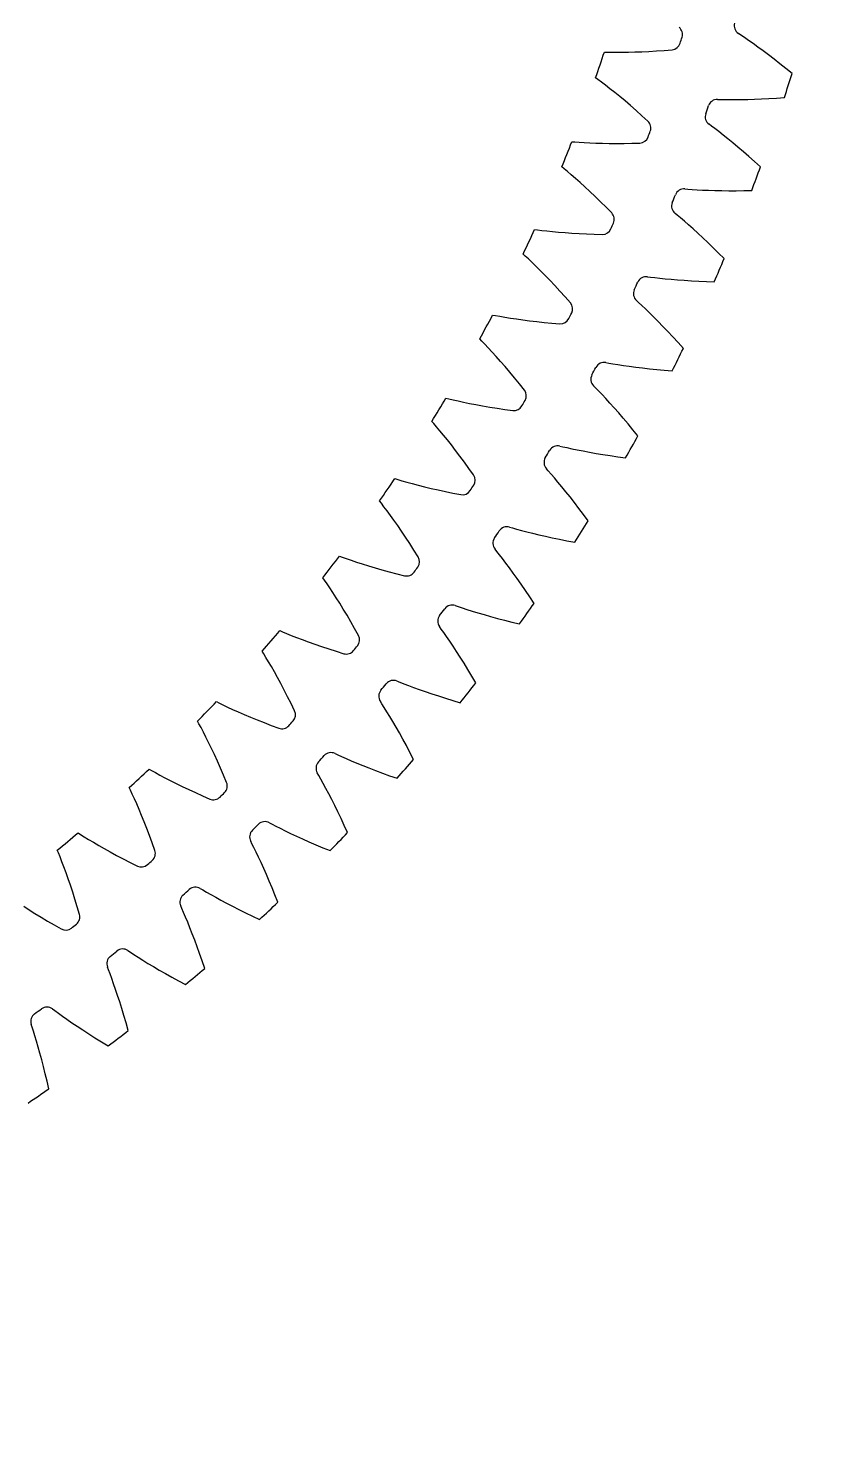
# Model space of a CAD drawing. Header units: millimetres. Extents: x -107 to 107, y -107 to 107.
# Drawn here: x 21.8 to 53.6, y -77.9 to -21.2 of the extents above; entities that cross this region are included whole.
import ezdxf

# ---------------------------------------------------------------- set-up
doc = ezdxf.new("R2010")
doc.units = ezdxf.units.MM

msp = doc.modelspace()

# ---------------------------------------------------------------- linework, layer by layer
at = {"layer": 'outer'}
msp.add_circle((0, 0), 107.079107, dxfattribs=at)
at = {"layer": 'thin_ring_external'}
for p, q in [((50.690843, -21.534242), (50.593321, -21.466889)), ((50.833879, -21.631168), (50.690843, -21.534242)), ((51.000506, -21.746059), (50.833879, -21.631168)), ((51.184299, -21.875235), (51.000506, -21.746059)), ((51.381773, -22.016866), (51.184299, -21.875235)), ((51.590665, -22.169864), (51.381773, -22.016866)), ((51.80936, -22.333519), (51.590665, -22.169864)), ((52.036627, -22.50734), (51.80936, -22.333519)), ((52.27149, -22.69097), (52.036627, -22.50734)), ((52.513148, -22.884145), (52.27149, -22.69097)), ((52.760927, -23.086664), (52.513148, -22.884145)), ((49.749269, -24.133979), (49.867785, -24.134995)), ((49.867785, -24.134995), (50.040542, -24.138007)), ((50.040542, -24.138007), (50.242929, -24.139898)), ((50.242929, -24.139898), (50.467577, -24.139981)), ((50.467577, -24.139981), (50.710579, -24.137747)), ((50.710579, -24.137747), (50.969461, -24.132786)), ((50.969461, -24.132786), (51.242492, -24.124746)), ((51.242492, -24.124746), (51.528382, -24.113324)), ((51.528382, -24.113324), (51.82613, -24.098249)), ((51.82613, -24.098249), (52.134926, -24.079276)), ((52.134926, -24.079276), (52.454104, -24.056182)), ((49.496634, -25.211406), (49.402678, -25.139162)), ((49.634534, -25.31551), (49.496634, -25.211406)), ((49.795077, -25.438759), (49.634534, -25.31551)), ((49.972035, -25.577151), (49.795077, -25.438759)), ((50.162019, -25.72868), (49.972035, -25.577151)), ((50.362827, -25.892145), (50.162019, -25.72868)), ((50.57288, -26.066754), (50.362827, -25.892145)), ((50.790976, -26.251952), (50.57288, -26.066754)), ((51.016156, -26.447334), (50.790976, -26.251952)), ((51.247635, -26.652597), (51.016156, -26.447334)), ((51.48475, -26.867503), (51.247635, -26.652597)), ((48.423544, -27.759675), (48.541853, -27.766742)), ((48.541853, -27.766742), (48.714231, -27.778571)), ((48.714231, -27.778571), (48.916258, -27.790793)), ((48.916258, -27.790793), (49.140608, -27.802347)), ((49.140608, -27.802347), (49.383408, -27.812524)), ((49.383408, -27.812524), (49.642205, -27.820787)), ((49.642205, -27.820787), (49.91529, -27.826699)), ((49.91529, -27.826699), (50.201391, -27.82989)), ((50.201391, -27.82989), (50.49952, -27.830038)), ((50.49952, -27.830038), (50.808882, -27.826857)), ((50.808882, -27.826857), (51.128823, -27.82009)), ((48.116224, -28.822798), (48.02608, -28.74585)), ((48.248629, -28.933807), (48.116224, -28.822798)), ((48.402669, -29.065092), (48.248629, -28.933807)), ((48.57233, -29.21234), (48.402669, -29.065092)), ((48.754329, -29.373372), (48.57233, -29.21234)), ((48.946529, -29.546877), (48.754329, -29.373372)), ((49.147392, -29.731983), (48.946529, -29.546877)), ((49.355747, -29.928075), (49.147392, -29.731983)), ((49.570657, -30.134701), (49.355747, -29.928075)), ((49.791353, -30.351515), (49.570657, -30.134701)), ((50.017186, -30.578248), (49.791353, -30.351515)), ((46.914418, -31.31295), (47.032212, -31.326048)), ((47.032212, -31.326048), (47.203761, -31.346664)), ((47.203761, -31.346664), (47.404901, -31.369186)), ((47.404901, -31.369186), (47.628368, -31.392179)), ((47.628368, -31.392179), (47.870331, -31.414741)), ((47.870331, -31.414741), (48.128369, -31.436208)), ((48.128369, -31.436208), (48.400796, -31.456056)), ((48.400796, -31.456056), (48.686361, -31.473851)), ((48.686361, -31.473851), (48.984093, -31.489221)), ((48.984093, -31.489221), (49.293214, -31.50184)), ((49.293214, -31.50184), (49.613084, -31.511419)), ((46.553216, -32.358993), (46.467118, -32.277543)), ((46.67978, -32.476618), (46.553216, -32.358993)), ((46.826915, -32.615598), (46.67978, -32.476618)), ((46.988836, -32.771316), (46.826915, -32.615598)), ((47.162376, -32.941431), (46.988836, -32.771316)), ((47.345465, -33.124524), (47.162376, -32.941431)), ((47.536615, -33.319645), (47.345465, -33.124524)), ((47.734685, -33.52612), (47.536615, -33.319645)), ((47.938765, -33.74345), (47.734685, -33.52612)), ((48.148102, -33.97125), (47.938765, -33.74345)), ((48.362063, -34.209218), (48.148102, -33.97125)), ((45.225829, -34.784532), (45.3428, -34.803628)), ((45.3428, -34.803628), (45.513073, -34.832976)), ((45.513073, -34.832976), (45.7128, -34.865739)), ((45.7128, -34.865739), (45.934801, -34.900113)), ((45.934801, -34.900113), (46.175297, -34.935)), ((46.175297, -34.935), (46.431902, -34.969614)), ((46.431902, -34.969614), (46.702961, -35.003347)), ((46.702961, -35.003347), (46.987244, -35.0357)), ((46.987244, -35.0357), (47.283803, -35.066253)), ((47.283803, -35.066253), (47.591877, -35.094639)), ((47.591877, -35.094639), (47.91084, -35.120538)), ((44.811685, -35.810768), (44.729859, -35.725028)), ((44.932078, -35.934702), (44.811685, -35.810768)), ((45.071926, -36.081014), (44.932078, -35.934702)), ((45.225684, -36.244796), (45.071926, -36.081014)), ((45.390311, -36.423551), (45.225684, -36.244796)), ((45.563813, -36.615753), (45.390311, -36.423551)), ((45.744751, -36.820379), (45.563813, -36.615753)), ((45.932019, -37.036699), (45.744751, -36.820379)), ((46.124736, -37.264166), (45.932019, -37.036699)), ((46.322169, -37.502357), (46.124736, -37.264166)), ((46.5237, -37.750941), (46.322169, -37.502357)), ((43.362181, -38.165366), (43.478024, -38.190409)), ((43.478024, -38.190409), (43.646576, -38.228414)), ((43.646576, -38.228414), (43.84437, -38.271332)), ((43.84437, -38.271332), (44.064327, -38.316997)), ((44.064327, -38.316997), (44.302727, -38.364118)), ((44.302727, -38.364118), (44.557231, -38.41179)), ((44.557231, -38.41179), (44.826213, -38.459319)), ((44.826213, -38.459319), (45.108474, -38.506145)), ((45.108474, -38.506145), (45.403086, -38.5518)), ((45.403086, -38.5518), (45.709308, -38.59588)), ((42.896177, -39.169117), (42.818836, -39.079311)), ((45.709308, -38.59588), (46.026533, -38.638032)), ((43.010085, -39.299037), (42.896177, -39.169117)), ((43.142279, -39.452298), (43.010085, -39.299037)), ((43.287474, -39.623718), (43.142279, -39.452298)), ((43.442759, -39.810645), (43.287474, -39.623718)), ((43.606221, -40.011455), (43.442759, -39.810645)), ((43.776474, -40.225054), (43.606221, -40.011455)), ((43.952453, -40.450654), (43.776474, -40.225054)), ((44.133304, -40.687664), (43.952453, -40.450654)), ((44.318317, -40.935626), (44.133304, -40.687664)), ((44.506892, -41.194175), (44.318317, -40.935626)), ((41.328336, -41.446631), (41.44275, -41.477556)), ((41.44275, -41.477556), (41.609142, -41.524117)), ((41.609142, -41.524117), (41.804486, -41.577079)), ((41.804486, -41.577079), (42.021824, -41.633915)), ((42.021824, -41.633915), (42.257508, -41.693148)), ((42.257508, -41.693148), (42.509245, -41.753753)), ((42.509245, -41.753753), (42.775449, -41.814954)), ((42.775449, -41.814954), (43.054951, -41.876132)), ((43.054951, -41.876132), (43.346848, -41.936771)), ((43.346848, -41.936771), (43.65042, -41.996429)), ((40.811689, -42.425278), (40.739033, -42.33164)), ((40.918814, -42.560844), (40.811689, -42.425278)), ((43.65042, -41.996429), (43.965078, -42.054723)), ((41.04301, -42.720655), (40.918814, -42.560844)), ((41.179263, -42.899266), (41.04301, -42.720655)), ((41.324801, -43.093878), (41.179263, -42.899266)), ((41.477796, -43.302773), (41.324801, -43.093878)), ((41.63692, -43.524786), (41.477796, -43.302773)), ((41.801151, -43.759077), (41.63692, -43.524786)), ((41.969663, -44.005012), (41.801151, -43.759077)), ((42.141774, -44.262098), (41.969663, -44.005012)), ((39.129601, -44.619766), (39.242287, -44.656493)), ((39.242287, -44.656493), (39.406084, -44.71149)), ((39.406084, -44.71149), (39.598469, -44.774357)), ((39.598469, -44.774357), (39.812622, -44.842216)), ((42.316902, -44.529938), (42.141774, -44.262098)), ((39.812622, -44.842216), (40.044974, -44.913406)), ((40.044974, -44.913406), (40.293288, -44.986785)), ((40.293288, -44.986785), (40.55602, -45.061499)), ((40.55602, -45.061499), (40.832033, -45.136869)), ((40.832033, -45.136869), (41.120453, -45.212333)), ((41.120453, -45.212333), (41.420583, -45.287414)), ((41.420583, -45.287414), (41.731854, -45.361699)), ((38.563658, -45.570756), (38.495878, -45.47353)), ((38.663721, -45.711616), (38.563658, -45.570756)), ((38.779595, -45.87756), (38.663721, -45.711616)), ((38.90655, -46.062894), (38.779595, -45.87756)), ((39.041961, -46.264684), (38.90655, -46.062894)), ((39.18409, -46.481118), (39.041961, -46.264684)), ((39.331671, -46.710967), (39.18409, -46.481118)), ((39.483724, -46.953338), (39.331671, -46.710967)), ((39.63946, -47.207556), (39.483724, -46.953338)), ((39.798219, -47.473095), (39.63946, -47.207556)), ((39.959442, -47.749528), (39.798219, -47.473095)), ((36.771713, -47.676493), (36.882376, -47.718926)), ((36.882376, -47.718926), (37.043151, -47.782215)), ((37.043151, -47.782215), (37.232075, -47.854823)), ((37.232075, -47.854823), (37.442484, -47.933529)), ((37.442484, -47.933529), (37.670897, -48.016489)), ((37.670897, -48.016489), (37.915141, -48.102452)), ((37.915141, -48.102452), (38.173715, -48.190484)), ((38.173715, -48.190484), (38.44552, -48.279849)), ((36.157949, -48.597345), (36.095222, -48.496785)), ((36.25069, -48.74313), (36.157949, -48.597345)), ((36.357939, -48.914775), (36.25069, -48.74313)), ((38.44552, -48.279849), (38.72971, -48.369941)), ((38.72971, -48.369941), (39.025615, -48.460249)), ((39.025615, -48.460249), (39.332688, -48.550331)), ((36.475265, -49.10635), (36.357939, -48.914775)), ((36.600196, -49.31479), (36.475265, -49.10635)), ((36.731089, -49.5382), (36.600196, -49.31479)), ((36.866741, -49.775284), (36.731089, -49.5382)), ((37.00622, -50.025103), (36.866741, -49.775284)), ((37.148772, -50.286942), (37.00622, -50.025103)), ((37.293765, -50.56024), (37.148772, -50.286942)), ((34.260821, -50.608838), (34.369173, -50.656866)), ((34.369173, -50.656866), (34.526508, -50.728281)), ((34.526508, -50.728281), (34.711478, -50.810441)), ((34.711478, -50.810441), (34.917593, -50.899788)), ((34.917593, -50.899788), (35.141473, -50.994303)), ((35.141473, -50.994303), (35.381008, -51.092625)), ((37.440663, -50.844545), (37.293765, -50.56024)), ((33.600839, -51.49715), (33.543329, -51.393518)), ((33.686015, -51.64748), (33.600839, -51.49715)), ((35.381008, -51.092625), (35.634751, -51.193746)), ((35.634751, -51.193746), (35.901638, -51.296872)), ((35.901638, -51.296872), (36.180857, -51.401358)), ((36.180857, -51.401358), (36.471765, -51.506657)), ((36.471765, -51.506657), (36.773837, -51.6123)), ((33.78436, -51.824377), (33.686015, -51.64748)), ((33.891751, -52.021693), (33.78436, -51.824377)), ((34.005876, -52.23624), (33.891751, -52.021693)), ((34.125191, -52.466041), (34.005876, -52.23624)), ((34.24856, -52.709743), (34.125191, -52.466041)), ((34.375101, -52.966358), (34.24856, -52.709743)), ((34.504097, -53.235134), (34.375101, -52.966358)), ((34.634947, -53.515479), (34.504097, -53.235134)), ((31.603478, -53.40915), (31.709236, -53.462648)), ((31.709236, -53.462648), (31.862719, -53.542003)), ((31.862719, -53.542003), (32.043253, -53.633501)), ((32.043253, -53.633501), (32.244537, -53.733256)), ((32.244537, -53.733256), (32.463299, -53.839079)), ((32.463299, -53.839079), (32.697501, -53.949504)), ((34.767136, -53.806914), (34.634947, -53.515479)), ((30.898999, -54.262604), (30.846855, -54.156171)), ((30.976388, -54.417087), (30.898999, -54.262604)), ((31.065573, -54.598775), (30.976388, -54.417087)), ((32.697501, -53.949504), (32.945749, -54.063448)), ((32.945749, -54.063448), (33.207023, -54.180068)), ((33.207023, -54.180068), (33.480543, -54.298674)), ((33.480543, -54.298674), (33.765694, -54.41869)), ((33.765694, -54.41869), (34.061978, -54.539619)), ((31.162748, -54.801317), (31.065573, -54.598775)), ((31.26577, -55.021412), (31.162748, -54.801317)), ((31.373194, -55.257006), (31.26577, -55.021412)), ((31.483959, -55.506688), (31.373194, -55.257006)), ((31.597233, -55.76943), (31.483959, -55.506688)), ((28.806616, -56.070123), (28.909504, -56.128952)), ((28.909504, -56.128952), (29.058735, -56.216041)), ((31.712336, -56.044442), (31.597233, -55.76943)), ((31.828701, -56.331103), (31.712336, -56.044442)), ((29.058735, -56.216041), (29.234361, -56.316637)), ((29.234361, -56.316637), (29.430289, -56.426539)), ((29.430289, -56.426539), (29.643362, -56.543395)), ((29.643362, -56.543395), (29.871621, -56.665634)), ((29.871621, -56.665634), (30.113727, -56.792106)), ((31.945837, -56.628907), (31.828701, -56.331103)), ((28.059477, -56.886493), (28.012836, -56.777537)), ((28.128877, -57.044727), (28.059477, -56.886493)), ((28.208669, -57.230731), (28.128877, -57.044727)), ((28.295376, -57.43797), (28.208669, -57.230731)), ((30.113727, -56.792106), (30.368705, -56.921914)), ((30.368705, -56.921914), (30.635812, -57.054331)), ((30.635812, -57.054331), (30.914463, -57.188751)), ((30.914463, -57.188751), (31.204186, -57.324651)), ((28.387024, -57.663039), (28.295376, -57.43797)), ((28.48228, -57.90381), (28.387024, -57.663039)), ((28.580151, -58.158823), (28.48228, -57.90381)), ((28.679861, -58.427006), (28.580151, -58.158823)), ((25.877531, -58.584816), (25.977281, -58.648822)), ((25.977281, -58.648822), (26.12187, -58.743417)), ((26.12187, -58.743417), (26.292131, -58.85285)), ((26.292131, -58.85285), (26.482192, -58.972613)), ((28.780772, -58.707537), (28.679861, -58.427006)), ((28.882348, -58.999765), (28.780772, -58.707537)), ((25.089683, -59.361972), (25.048666, -59.250776)), ((25.150912, -59.523543), (25.089683, -59.361972)), ((25.221102, -59.713378), (25.150912, -59.523543)), ((26.482192, -58.972613), (26.68902, -59.100195)), ((26.68902, -59.100195), (26.910739, -59.23393)), ((26.910739, -59.23393), (27.146072, -59.372599)), ((27.146072, -59.372599), (27.394089, -59.515257)), ((27.394089, -59.515257), (27.654087, -59.661141)), ((28.984125, -59.303162), (28.882348, -58.999765)), ((25.297115, -59.924775), (25.221102, -59.713378)), ((25.377152, -60.154229), (25.297115, -59.924775)), ((27.654087, -59.661141), (27.925511, -59.809613)), ((27.925511, -59.809613), (28.207917, -59.960129)), ((25.459988, -60.399551), (25.377152, -60.154229)), ((25.544711, -60.659228), (25.459988, -60.399551)), ((25.630597, -60.932152), (25.544711, -60.659228)), ((22.823865, -60.946668), (22.920217, -61.015684)), ((22.920217, -61.015684), (23.059787, -61.117538)), ((23.059787, -61.117538), (23.224238, -61.235522)), ((23.224238, -61.235522), (23.407936, -61.364833)), ((25.717053, -61.21747), (25.630597, -60.932152)), ((25.803575, -61.514504), (25.717053, -61.21747)), ((21.997362, -61.682582), (21.962077, -61.569437)), ((22.050262, -61.847069), (21.997362, -61.682582)), ((23.407936, -61.364833), (23.60798, -61.50281)), ((23.60798, -61.50281), (23.822582, -61.647692)), ((23.822582, -61.647692), (24.050527, -61.798196)), ((24.050527, -61.798196), (24.290936, -61.953332)), ((25.889728, -61.822701), (25.803575, -61.514504)), ((22.110668, -62.040241), (22.050262, -61.847069)), ((22.175787, -62.255243), (22.110668, -62.040241)), ((22.244003, -62.488484), (22.175787, -62.255243)), ((24.290936, -61.953332), (24.543145, -62.112301)), ((24.543145, -62.112301), (24.806635, -62.274438)), ((24.806635, -62.274438), (25.080987, -62.439178)), ((22.314206, -62.737716), (22.244003, -62.488484)), ((22.385559, -63.00138), (22.314206, -62.737716)), ((22.457397, -63.278334), (22.385559, -63.00138)), ((22.529172, -63.567694), (22.457397, -63.278334)), ((22.600414, -63.868758), (22.529172, -63.567694)), ((22.670717, -64.180953), (22.600414, -63.868758))]:
    msp.add_line(p, q, dxfattribs=at)
for centre, radius, start, end in [((50.796826, -21.151912), 0.375, 163.771799, 237.133759), ((-21.875, 0), 78.125, 342.066128, 342.811921), ((49.73451, -24.508688), 0.375, 87.74429, 161.10625), ((49.622001, -24.834987), 0.375, 160.844969, 234.206929), ((-21.875, 0), 75.3125, 340.844969, 341.10625), ((-21.875, 0), 78.125, 339.139299, 339.885091), ((48.389671, -28.133142), 0.375, 84.817461, 158.179421), ((48.260648, -28.45327), 0.375, 157.91814, 231.2801), ((-21.875, 0), 75.3125, 337.91814, 338.179421), ((-21.875, 0), 78.125, 336.21247, 336.958262), ((-21.875, 0), 75.3125, 334.991311, 335.252592), ((46.86152, -31.6842), 0.375, 81.890632, 155.252592), ((46.716319, -31.997322), 0.375, 154.991311, 228.353271), ((-21.875, 0), 78.125, 333.28564, 334.031433), ((-21.875, 0), 75.3125, 332.064482, 332.325762), ((45.154043, -35.152597), 0.375, 78.963802, 152.325762), ((44.993043, -35.457897), 0.375, 152.064482, 225.426442), ((-21.875, 0), 78.125, 330.358811, 331.104604), ((-21.875, 0), 75.3125, 329.137652, 329.398933), ((43.271695, -38.529285), 0.375, 76.036973, 149.398933), ((43.095316, -38.825966), 0.375, 149.137652, 222.499612), ((-21.875, 0), 78.125, 327.431982, 328.177774), ((41.028089, -42.092743), 0.375, 146.210823, 219.572783), ((-21.875, 0), 75.3125, 326.210823, 326.472104), ((41.219386, -41.805455), 0.375, 73.110144, 146.472104), ((-21.875, 0), 75.3125, 323.283994, 323.545275), ((39.002472, -44.972559), 0.375, 70.183314, 143.545275), ((-21.875, 0), 78.125, 324.505153, 325.250945), ((38.796755, -45.249704), 0.375, 143.283994, 216.645954), ((36.407136, -48.288615), 0.375, 140.357164, 213.719125), ((-21.875, 0), 75.3125, 320.357164, 320.618445), ((36.626735, -48.022335), 0.375, 67.256485, 140.618445), ((-21.875, 0), 78.125, 321.578323, 322.324116), ((33.865465, -51.201545), 0.375, 137.430335, 210.792295), ((-21.875, 0), 75.3125, 317.430335, 317.691616), ((34.098374, -50.946826), 0.375, 64.329656, 137.691616), ((-21.875, 0), 78.125, 318.651494, 319.397286), ((31.178373, -53.980897), 0.375, 134.503506, 207.865466), ((-21.875, 0), 75.3125, 314.503506, 314.764787), ((31.423985, -53.738402), 0.375, 61.402827, 134.764787), ((-21.875, 0), 78.125, 315.724665, 316.470457), ((-21.875, 0), 75.3125, 311.576677, 311.837958), ((28.610545, -56.389781), 0.375, 58.475997, 131.837958), ((28.352871, -56.619419), 0.375, 131.576677, 204.938637), ((-21.875, 0), 78.125, 312.797835, 313.543628), ((25.396331, -59.110227), 0.375, 128.649847, 202.011807), ((-21.875, 0), 75.3125, 308.649847, 308.911128), ((25.665393, -58.894046), 0.375, 55.549168, 128.911128), ((-21.875, 0), 78.125, 309.871006, 310.616799), ((22.316465, -61.446823), 0.375, 125.723018, 199.084978), ((-21.875, 0), 75.3125, 305.723018, 305.984299), ((22.596215, -61.244663), 0.375, 52.622339, 125.984299), ((-21.875, 0), 78.125, 306.944177, 307.689969), ((-21.875, 0), 78.125, 304.017348, 304.76314)]:
    msp.add_arc(centre, radius, start, end, dxfattribs=at)
at = {"layer": 'thin_ring_internal'}
for p, q in [((45.163747, -22.219294), (45.283476, -22.221751)), ((45.283476, -22.221751), (45.458925, -22.224124)), ((45.458925, -22.224124), (45.664501, -22.225093)), ((45.664501, -22.225093), (45.89273, -22.223942)), ((45.89273, -22.223942), (46.139653, -22.220137)), ((46.139653, -22.220137), (46.40276, -22.213241)), ((46.40276, -22.213241), (46.680296, -22.202884)), ((46.680296, -22.202884), (46.970952, -22.188742)), ((46.970952, -22.188742), (47.273712, -22.170527)), ((47.273712, -22.170527), (47.587753, -22.147978)), ((47.587753, -22.147978), (47.912045, -22.121969)), ((44.906635, -23.329819), (44.810232, -23.258773)), ((45.047152, -23.434903), (44.906635, -23.329819)), ((45.210695, -23.559467), (45.047152, -23.434903)), ((45.390901, -23.699523), (45.210695, -23.559467)), ((45.584307, -23.853079), (45.390901, -23.699523)), ((45.788657, -24.018952), (45.584307, -23.853079)), ((46.002335, -24.196365), (45.788657, -24.018952)), ((46.224105, -24.384778), (46.002335, -24.196365)), ((46.452985, -24.583798), (46.224105, -24.384778)), ((46.688165, -24.793131), (46.452985, -24.583798)), ((46.929362, -25.011457), (46.688165, -24.793131)), ((43.850334, -25.847072), (43.96975, -25.856064)), ((43.96975, -25.856064), (44.144807, -25.868014)), ((44.144807, -25.868014), (44.350024, -25.880208)), ((44.350024, -25.880208), (44.577975, -25.891522)), ((44.577975, -25.891522), (44.824737, -25.901207)), ((44.824737, -25.901207), (45.087828, -25.90869)), ((45.087828, -25.90869), (45.365516, -25.913504)), ((45.365516, -25.913504), (45.656511, -25.915256)), ((45.656511, -25.915256), (45.959813, -25.913601)), ((45.959813, -25.913601), (46.274617, -25.908236)), ((46.274617, -25.908236), (46.599846, -25.899974)), ((43.53296, -26.941899), (43.440581, -26.865694)), ((43.667529, -27.054499), (43.53296, -26.941899)), ((43.824025, -27.187809), (43.667529, -27.054499)), ((43.996315, -27.337496), (43.824025, -27.187809)), ((44.181047, -27.501385), (43.996315, -27.337496)), ((44.376034, -27.67817), (44.181047, -27.501385)), ((44.579704, -27.866987), (44.376034, -27.67817)), ((44.790854, -28.06723), (44.579704, -27.866987)), ((45.008524, -28.278452), (44.790854, -28.06723)), ((45.231922, -28.500315), (45.008524, -28.278452)), ((45.460836, -28.731487), (45.231922, -28.500315)), ((42.34077, -29.397712), (42.459518, -29.413212)), ((42.459518, -29.413212), (42.633661, -29.434704)), ((42.633661, -29.434704), (42.837905, -29.458086)), ((42.837905, -29.458086), (43.064898, -29.481832)), ((43.064898, -29.481832), (43.310764, -29.504978)), ((43.310764, -29.504978), (43.573053, -29.526816)), ((43.573053, -29.526816), (43.850063, -29.546788)), ((43.850063, -29.546788), (44.140529, -29.564428)), ((44.140529, -29.564428), (44.443469, -29.579339)), ((44.443469, -29.579339), (44.758096, -29.591172)), ((44.758096, -29.591172), (45.083291, -29.600684)), ((41.964083, -30.473574), (41.876003, -30.392438)), ((42.092302, -30.593355), (41.964083, -30.473574)), ((42.241285, -30.735012), (42.092302, -30.593355)), ((42.405143, -30.893884), (42.241285, -30.735012)), ((42.580649, -31.067617), (42.405143, -30.893884)), ((42.765691, -31.254786), (42.580649, -31.067617)), ((42.958746, -31.454443), (42.765691, -31.254786)), ((43.158646, -31.665918), (42.958746, -31.454443)), ((43.364456, -31.888711), (43.158646, -31.665918)), ((43.575406, -32.122443), (43.364456, -31.888711)), ((43.791354, -32.365771), (43.575406, -32.122443)), ((40.639562, -32.860617), (40.757285, -32.882579)), ((40.757285, -32.882579), (40.929995, -32.913549)), ((40.929995, -32.913549), (41.132658, -32.94805)), ((41.132658, -32.94805), (41.358016, -32.984156)), ((41.358016, -32.984156), (41.60225, -33.020694)), ((41.60225, -33.020694), (41.862956, -33.056823)), ((41.862956, -33.056823), (42.138462, -33.091892)), ((42.138462, -33.091892), (42.427531, -33.125368)), ((42.427531, -33.125368), (42.729204, -33.1568)), ((42.729204, -33.1568), (43.042715, -33.185798)), ((43.042715, -33.185798), (43.366905, -33.213053)), ((40.204684, -33.914303), (40.121167, -33.828479)), ((40.326171, -34.040908), (40.204684, -33.914303)), ((40.467196, -34.190489), (40.326171, -34.040908)), ((40.622133, -34.358073), (40.467196, -34.190489)), ((40.78789, -34.54113), (40.622133, -34.358073)), ((40.962435, -34.738125), (40.78789, -34.54113)), ((41.144299, -34.948027), (40.962435, -34.738125)), ((41.332352, -35.170102), (41.144299, -34.948027)), ((41.525689, -35.403803), (41.332352, -35.170102)), ((41.723559, -35.648706), (41.525689, -35.403803)), ((41.925897, -35.903463), (41.723559, -35.648706)), ((38.751785, -36.225454), (38.868134, -36.253812)), ((38.868134, -36.253812), (39.038894, -36.294167)), ((39.038894, -36.294167), (39.239371, -36.339683)), ((39.239371, -36.339683), (39.462421, -36.388042)), ((39.462421, -36.388042), (39.704295, -36.437863)), ((39.704295, -36.437863), (39.962639, -36.488176)), ((39.962639, -36.488176), (40.235819, -36.538238)), ((40.235819, -36.538238), (40.522628, -36.587449)), ((40.522628, -36.587449), (40.822135, -36.635308)), ((40.822135, -36.635308), (41.133595, -36.681383)), ((41.133595, -36.681383), (41.455813, -36.726302)), ((38.260016, -37.25382), (38.181309, -37.163562)), ((38.374408, -37.386869), (38.260016, -37.25382)), ((38.507053, -37.543929), (38.374408, -37.386869)), ((38.652608, -37.719723), (38.507053, -37.543929)), ((38.808121, -37.911559), (38.652608, -37.719723)), ((38.971648, -38.117792), (38.808121, -37.911559)), ((39.141777, -38.337312), (38.971648, -38.117792)), ((39.317423, -38.569326), (39.141777, -38.337312)), ((39.497709, -38.813235), (39.317423, -38.569326)), ((39.68191, -39.068578), (39.497709, -38.813235)), ((39.870034, -39.334005), (39.68191, -39.068578)), ((36.683075, -39.48218), (36.797701, -39.516849)), ((36.797701, -39.516849), (36.966003, -39.566469)), ((36.966003, -39.566469), (37.163695, -39.622865)), ((37.163695, -39.622865), (37.383771, -39.683333)), ((37.383771, -39.683333), (37.622564, -39.746288)), ((37.622564, -39.746288), (37.877775, -39.810633)), ((37.877775, -39.810633), (38.147813, -39.875538)), ((38.147813, -39.875538), (38.431507, -39.940339)), ((38.431507, -39.940339), (38.727953, -40.004483)), ((38.727953, -40.004483), (39.036432, -40.067498)), ((39.036432, -40.067498), (39.355716, -40.129945)), ((36.135881, -40.482156), (36.062221, -40.387734)), ((36.242836, -40.621253), (36.135881, -40.482156)), ((36.366707, -40.785322), (36.242836, -40.621253)), ((36.502444, -40.968803), (36.366707, -40.785322)), ((36.647249, -41.168845), (36.502444, -40.968803)), ((36.79927, -41.3837), (36.647249, -41.168845)), ((36.957158, -41.612184), (36.79927, -41.3837)), ((37.119871, -41.853443), (36.957158, -41.612184)), ((37.286568, -42.106833), (37.119871, -41.853443)), ((37.45655, -42.371855), (37.286568, -42.106833)), ((37.629899, -42.647159), (37.45655, -42.371855)), ((34.439604, -42.621075), (34.552166, -42.661952)), ((34.552166, -42.661952), (34.717507, -42.720689)), ((34.717507, -42.720689), (34.911824, -42.787797)), ((34.911824, -42.787797), (35.128269, -42.860192)), ((35.128269, -42.860192), (35.363268, -42.936094)), ((35.363268, -42.936094), (35.614584, -43.01428)), ((35.614584, -43.01428), (35.880675, -43.093835)), ((33.838618, -43.589677), (33.770224, -43.491374)), ((33.937818, -43.734408), (33.838618, -43.589677)), ((35.880675, -43.093835), (36.160407, -43.174031)), ((36.160407, -43.174031), (36.452908, -43.254268)), ((36.452908, -43.254268), (36.757486, -43.334034)), ((36.757486, -43.334034), (37.072883, -43.413825)), ((34.052544, -43.904996), (33.937818, -43.734408)), ((34.178059, -44.095616), (34.052544, -43.904996)), ((34.311724, -44.303267), (34.178059, -44.095616)), ((34.451785, -44.526103), (34.311724, -44.303267)), ((34.59696, -44.762868), (34.451785, -44.526103)), ((34.746255, -45.012653), (34.59696, -44.762868)), ((34.898866, -45.274769), (34.746255, -45.012653)), ((35.054122, -45.548677), (34.898866, -45.274769)), ((32.028068, -45.632772), (32.13823, -45.679735)), ((32.13823, -45.679735), (32.300116, -45.747414)), ((32.300116, -45.747414), (32.490479, -45.825033)), ((32.490479, -45.825033), (32.702648, -45.90914)), ((32.702648, -45.90914), (32.933151, -45.997761)), ((35.212178, -45.833037), (35.054122, -45.548677)), ((31.375084, -46.567109), (31.312161, -46.465218)), ((32.933151, -45.997761), (33.179822, -46.089555)), ((33.179822, -46.089555), (33.441172, -46.183523)), ((33.441172, -46.183523), (33.716107, -46.278875)), ((33.716107, -46.278875), (34.00379, -46.374965)), ((34.00379, -46.374965), (34.303557, -46.471246)), ((34.303557, -46.471246), (34.614127, -46.568141)), ((31.466233, -46.717042), (31.375084, -46.567109)), ((31.571472, -46.893641), (31.466233, -46.717042)), ((31.68639, -47.09083), (31.571472, -46.893641)), ((31.808516, -47.305471), (31.68639, -47.09083)), ((31.936199, -47.535623), (31.808516, -47.305471)), ((32.068228, -47.779963), (31.936199, -47.535623)), ((32.20366, -48.037527), (32.068228, -47.779963)), ((32.341729, -48.307586), (32.20366, -48.037527)), ((29.455664, -48.508283), (29.563097, -48.561192)), ((29.563097, -48.561192), (29.721046, -48.63761)), ((29.721046, -48.63761), (29.906886, -48.725509)), ((29.906886, -48.725509), (30.114145, -48.821077)), ((32.481795, -48.589564), (32.341729, -48.307586)), ((32.624087, -48.882131), (32.481795, -48.589564)), ((28.752632, -49.405567), (28.695366, -49.300392)), ((30.114145, -48.821077), (30.339465, -48.922154)), ((30.339465, -48.922154), (30.580755, -49.027281)), ((30.580755, -49.027281), (30.836583, -49.13538)), ((30.836583, -49.13538), (31.105901, -49.245605)), ((31.105901, -49.245605), (31.387907, -49.357262)), ((28.835456, -49.560254), (28.752632, -49.405567)), ((28.930894, -49.742336), (28.835456, -49.560254)), ((29.034873, -49.945507), (28.930894, -49.742336)), ((31.387907, -49.357262), (31.681969, -49.469768)), ((31.681969, -49.469768), (31.986784, -49.583479)), ((29.145095, -50.166497), (29.034873, -49.945507)), ((29.260019, -50.403278), (29.145095, -50.166497)), ((29.378507, -50.654463), (29.260019, -50.403278)), ((29.499672, -50.919039), (29.378507, -50.654463)), ((29.622788, -51.196235), (29.499672, -50.919039)), ((26.730069, -51.239027), (26.834452, -51.297723)), ((26.834452, -51.297723), (26.987993, -51.382653)), ((26.987993, -51.382653), (27.168755, -51.480569)), ((27.168755, -51.480569), (27.370486, -51.587313)), ((27.370486, -51.587313), (27.58995, -51.700543)), ((29.747246, -51.485441), (29.622788, -51.196235)), ((29.873348, -51.785341), (29.747246, -51.485441)), ((25.979086, -52.09658), (25.92765, -51.988435)), ((26.05334, -52.255558), (25.979086, -52.09658)), ((27.58995, -51.700543), (27.82514, -51.818691)), ((27.82514, -51.818691), (28.074683, -51.940599)), ((28.074683, -51.940599), (28.337579, -52.065366)), ((28.337579, -52.065366), (28.613067, -52.192256)), ((26.138692, -52.442581), (26.05334, -52.255558)), ((26.23142, -52.651127), (26.138692, -52.442581)), ((26.32941, -52.877806), (26.23142, -52.651127)), ((28.613067, -52.192256), (28.900547, -52.320654)), ((28.900547, -52.320654), (29.198697, -52.45084)), ((26.431232, -53.12051), (26.32941, -52.877806)), ((26.535827, -53.37779), (26.431232, -53.12051)), ((23.859418, -53.816853), (23.96044, -53.881162)), ((26.642362, -53.648588), (26.535827, -53.37779)), ((26.750157, -53.932094), (26.642362, -53.648588)), ((23.96044, -53.881162), (24.109113, -53.97435)), ((24.109113, -53.97435), (24.284259, -54.081991)), ((24.284259, -54.081991), (24.47986, -54.199592)), ((24.47986, -54.199592), (24.692813, -54.324638)), ((24.692813, -54.324638), (24.921199, -54.455453)), ((26.858636, -54.227665), (26.750157, -53.932094)), ((26.968173, -54.534004), (26.858636, -54.227665)), ((23.062725, -54.632116), (23.017271, -54.521323)), ((23.128186, -54.794912), (23.062725, -54.632116)), ((23.203198, -54.986316), (23.128186, -54.794912)), ((23.284399, -55.199615), (23.203198, -54.986316)), ((24.921199, -54.455453), (25.163713, -54.590806)), ((25.163713, -54.590806), (25.419403, -54.729744)), ((25.419403, -54.729744), (25.687551, -54.871489)), ((25.687551, -54.871489), (25.96759, -55.015394)), ((23.369864, -55.431307), (23.284399, -55.199615)), ((23.45828, -55.679209), (23.369864, -55.431307)), ((25.96759, -55.015394), (26.258186, -55.161668)), ((23.548669, -55.941817), (23.45828, -55.679209)), ((23.640257, -56.218029), (23.548669, -55.941817)), ((23.732409, -56.506998), (23.640257, -56.218029)), ((23.824586, -56.808052), (23.732409, -56.506998)), ((21.656699, -56.786607), (21.877601, -56.929698)), ((21.877601, -56.929698), (22.112361, -57.078093)), ((22.112361, -57.078093), (22.360083, -57.230786)), ((22.360083, -57.230786), (22.620089, -57.386964)), ((23.91723, -57.119916), (23.824586, -56.808052)), ((22.620089, -57.386964), (22.891852, -57.545946)), ((22.891852, -57.545946), (23.174026, -57.707871))]:
    msp.add_line(p, q, dxfattribs=at)
for centre, radius, start, end in [((47.951299, -21.503879), 0.375, 342.883132, 49.959479), ((47.875414, -21.748762), 0.375, 275.605739, 342.682085), ((-21.875, 0), 73.4375, 342.682085, 342.883132), ((-21.875, 0), 70.625, 340.772022, 341.662761), ((46.672795, -25.28495), 0.375, 339.752697, 46.829044), ((-21.875, 0), 73.4375, 339.55165, 339.752697), ((-21.875, 0), 70.625, 337.641587, 338.532326), ((46.58365, -25.525324), 0.375, 272.475304, 339.55165), ((45.189717, -28.990561), 0.375, 336.622263, 43.698609), ((-21.875, 0), 70.625, 334.511152, 335.401891), ((45.087578, -29.225708), 0.375, 269.344869, 336.421216), ((-21.875, 0), 73.4375, 336.421216, 336.622263), ((-21.875, 0), 70.625, 331.380718, 332.271456), ((-21.875, 0), 73.4375, 333.290781, 333.491828), ((43.506491, -32.609653), 0.375, 333.491828, 40.568174), ((43.391664, -32.838872), 0.375, 266.214434, 333.290781), ((-21.875, 0), 70.625, 328.250283, 329.141021), ((41.628142, -36.131425), 0.375, 330.361393, 37.437739), ((41.500968, -36.354031), 0.375, 263.084, 330.160346), ((-21.875, 0), 73.4375, 330.160346, 330.361393), ((-21.875, 0), 70.625, 325.119848, 326.010587), ((39.560274, -39.545367), 0.375, 327.230958, 34.307305), ((39.421134, -39.760695), 0.375, 259.953565, 327.029911), ((-21.875, 0), 73.4375, 327.029911, 327.230958), ((-21.875, 0), 70.625, 321.989413, 322.880152), ((-21.875, 0), 73.4375, 323.899476, 324.100524), ((37.309059, -42.841289), 0.375, 324.100524, 31.17687), ((37.158368, -43.048698), 0.375, 256.82313, 323.899476), ((-21.875, 0), 70.625, 318.858979, 319.749717), ((34.881215, -46.009357), 0.375, 320.970089, 28.046435), ((34.719422, -46.208227), 0.375, 253.692695, 320.769042), ((-21.875, 0), 73.4375, 320.769042, 320.970089), ((-21.875, 0), 70.625, 315.728544, 316.619282), ((-21.875, 0), 73.4375, 317.638607, 317.839654), ((32.283989, -49.040114), 0.375, 317.839654, 24.916), ((32.111577, -49.229852), 0.375, 250.562261, 317.638607), ((-21.875, 0), 70.625, 312.598109, 313.488848), ((29.525131, -51.924517), 0.375, 314.709219, 21.785566), ((29.342615, -52.104556), 0.375, 247.431826, 314.508172), ((-21.875, 0), 73.4375, 314.508172, 314.709219), ((-21.875, 0), 70.625, 309.467674, 310.358413), ((-21.875, 0), 73.4375, 311.377737, 311.578784), ((26.612875, -54.653956), 0.375, 311.578784, 18.655131), ((26.4208, -54.82376), 0.375, 244.301391, 311.377737), ((23.555912, -57.220286), 0.375, 308.44835, 15.524696), ((23.35485, -57.379348), 0.375, 241.170956, 308.247303), ((-21.875, 0), 73.4375, 308.247303, 308.44835)]:
    msp.add_arc(centre, radius, start, end, dxfattribs=at)

doc.saveas('drawing.dxf')
